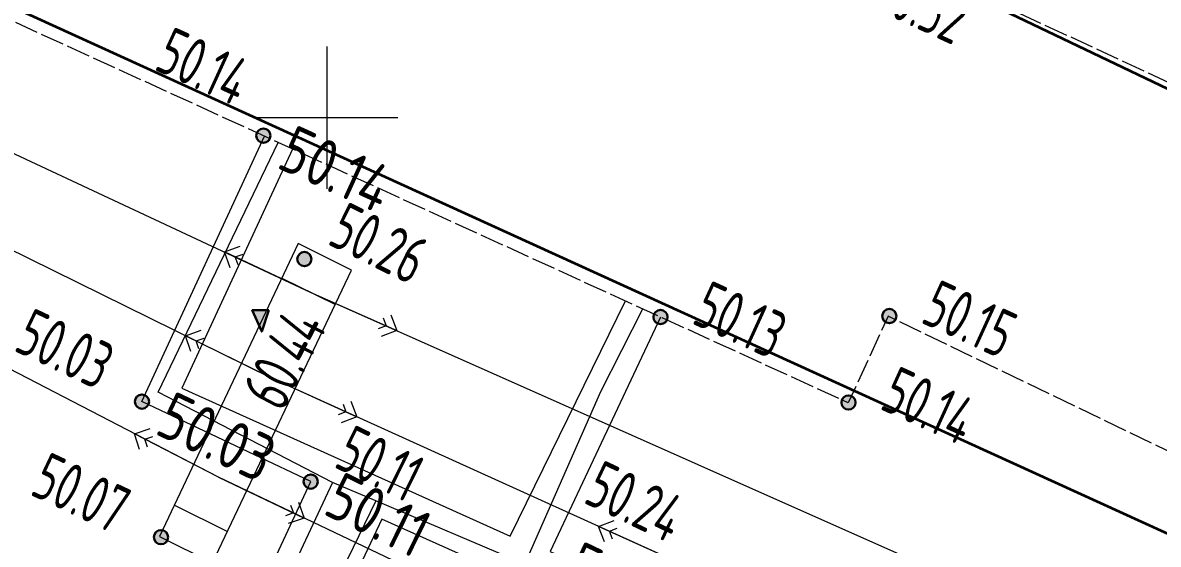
# Model space of a CAD drawing. Extents: x 1098675 to 1099684, y 381052 to 381453.
# Drawn here: x 1099343.58 to 1099367.55, y 381341 to 381352 of the extents above; entities that cross this region are included whole.
import ezdxf
from ezdxf.enums import TextEntityAlignment as Align

# ---------------------------------------------------------------- set-up
doc = ezdxf.new("R2010")
doc.units = 0
doc.header["$MEASUREMENT"] = 0
doc.linetypes.add('500_13', pattern=[1, 1, 0])
doc.layers.add('Съемка', color=253, linetype='CONTINUOUS', lineweight=20)
doc.layers.add('Тропа обхода предв.', color=7, linetype='CONTINUOUS', lineweight=0)
doc.layers.add('Территория ПС Мелитопольская$0$0.1 Здание и сооружение (сущ.)', color=7, linetype='CONTINUOUS')
doc.styles.add('ГОСТ', font='GOST2304A.ttf', dxfattribs={"height": 2.5})
doc.linetypes.add('g5_119_1', pattern='A,4,-1,[31,GUGK_2005.shx,S=0.1,R=0,X=0,Y=0],0.35,[31,GUGK_2005.shx,S=0.08,R=0,X=0,Y=0],3.3,[31,GUGK_2005.shx,S=0.08,R=180,X=0,Y=0],0.35,[31,GUGK_2005.shx,S=0.1,R=180,X=0,Y=0],-1', length=10)

# ---------------------------------------------------------------- blocks, each defined once
blk = doc.blocks.new('Территория ПС Мелитопольская')
at = {"layer": 'Территория ПС Мелитопольская$0$0.1 Здание и сооружение (сущ.)', "color": 146, "lineweight": 35, "true_color": 0x105689}
blk.add_lwpolyline([(719806, 580508), (790754, 551155), (794346, 559917), (786370, 563335), (777268, 567077), (776659, 565745), (747644, 578368), (748403, 580022), (738142, 584428), (737600, 583313), (723840, 589985), (719806, 580508)], dxfattribs=at)
blk = doc.blocks.new('Съемка')
at = {"layer": 'Съемка', "linetype": 'Continuous', "lineweight": -2}
h = blk.add_hatch(color=8, dxfattribs=at)
h.dxf.hatch_style = 1
edge = h.paths.add_edge_path()
edge.add_arc((1099348.662, 381349.62), 0.15, 0, 360)
h = blk.add_hatch(color=8, dxfattribs=at)
h.dxf.hatch_style = 1
edge = h.paths.add_edge_path()
edge.add_arc((1099348.662, 381349.62), 0.15, 0, 360)
h = blk.add_hatch(color=8, dxfattribs=at)
h.dxf.hatch_style = 1
edge = h.paths.add_edge_path()
edge.add_arc((1099349.527, 381347.015), 0.15, 0, 360)
h = blk.add_hatch(color=8, dxfattribs=at)
h.dxf.hatch_style = 1
edge = h.paths.add_edge_path()
edge.add_arc((1099349.527, 381347.015), 0.15, 0, 360)
at = {"layer": 'Съемка', "lineweight": -2}
blk.add_hatch(color=8, dxfattribs=at).paths.add_polyline_path([(1099348.776, 381345.936), (1099348.626, 381345.486), (1099348.426, 381345.936)])
at = {"layer": 'Съемка', "linetype": 'Continuous', "lineweight": -2}
h = blk.add_hatch(color=8, dxfattribs=at)
h.dxf.hatch_style = 1
edge = h.paths.add_edge_path()
edge.add_arc((1099357.043, 381345.792), 0.15, 0, 360)
h = blk.add_hatch(color=8, dxfattribs=at)
h.dxf.hatch_style = 1
edge = h.paths.add_edge_path()
edge.add_arc((1099361.874, 381345.812), 0.15, 0, 360)
h = blk.add_hatch(color=8, dxfattribs=at)
h.dxf.hatch_style = 1
edge = h.paths.add_edge_path()
edge.add_arc((1099361.874, 381345.812), 0.15, 0, 360)
h = blk.add_hatch(color=8, dxfattribs=at)
h.dxf.hatch_style = 1
edge = h.paths.add_edge_path()
edge.add_arc((1099346.099, 381344.008), 0.15, 0, 360)
h = blk.add_hatch(color=8, dxfattribs=at)
h.dxf.hatch_style = 1
edge = h.paths.add_edge_path()
edge.add_arc((1099346.099, 381344.008), 0.15, 0, 360)
h = blk.add_hatch(color=8, dxfattribs=at)
h.dxf.hatch_style = 1
edge = h.paths.add_edge_path()
edge.add_arc((1099361.012, 381343.989), 0.15, 0, 360)
h = blk.add_hatch(color=8, dxfattribs=at)
h.dxf.hatch_style = 1
edge = h.paths.add_edge_path()
edge.add_arc((1099361.012, 381343.989), 0.15, 0, 360)
h = blk.add_hatch(color=8, dxfattribs=at)
h.dxf.hatch_style = 1
edge = h.paths.add_edge_path()
edge.add_arc((1099349.661, 381342.32), 0.15, 0, 360)
h = blk.add_hatch(color=8, dxfattribs=at)
h.dxf.hatch_style = 1
edge = h.paths.add_edge_path()
edge.add_arc((1099349.661, 381342.32), 0.15, 0, 360)
h = blk.add_hatch(color=8, dxfattribs=at)
h.dxf.hatch_style = 1
edge = h.paths.add_edge_path()
edge.add_arc((1099346.501, 381341.148), 0.15, 0, 360)
h = blk.add_hatch(color=8, dxfattribs=at)
h.dxf.hatch_style = 1
edge = h.paths.add_edge_path()
edge.add_arc((1099346.501, 381341.148), 0.15, 0, 360)
at = {"layer": 'Съемка', "color": 8, "linetype": '500_13', "lineweight": 20, "ltscale": 0.5, "flags": 128}
blk.add_lwpolyline([(1099338.042, 381366.048), (1099351.868, 381359.658), (1099352.116, 381360.126), (1099362.367, 381355.426), (1099361.54, 381353.634), (1099390.204, 381340.328), (1099390.753, 381341.594), (1099407.662, 381333.992), (1099403.698, 381325.228), (1099386.837, 381332.893), (1099387.167, 381333.622), (1099361.847, 381345.808), (1099361.008, 381343.982), (1099333.952, 381356.337), (1099338.045, 381366.056)], dxfattribs=at)
at = {"layer": 'Съемка', "color": 8, "linetype": 'Continuous', "lineweight": 20}
for points in [[(1099297.931, 381340.133), (1099302.143, 381338.472), (1099302.919, 381342.524), (1099330.195, 381355.418), (1099349.653, 381346.319), (1099366.013, 381339.042), (1099402.016, 381321.604)], [(1099293.477, 381335.589), (1099295.277, 381336.834), (1099296.39, 381339.207), (1099302.525, 381337.272), (1099304.857, 381340.63), (1099330.472, 381353.561), (1099348.811, 381344.513), (1099365.128, 381337.121), (1099401.209, 381319.948)], [(1099400.554, 381318.621), (1099363.968, 381334.664), (1099347.715, 381342.411), (1099330.823, 381351.162), (1099306.282, 381339.344), (1099303.827, 381336.689)], [(1099347.962, 381346.834), (1099347.841, 381347.166), (1099348.173, 381347.287)], [(1099349.653, 381346.319), (1099347.841, 381347.166)], [(1099348.128, 381346.894), (1099348.067, 381347.06), (1099348.234, 381347.121)], [(1099349.653, 381346.319), (1099351.48, 381345.506)], [(1099351.353, 381345.836), (1099351.48, 381345.506), (1099351.15, 381345.379)], [(1099357.043, 381345.792), (1099354.713, 381340.845), (1099363.957, 381336.508), (1099381.722, 381327.931), (1099401.221, 381318.181), (1099403.856, 381323.922)], [(1099351.188, 381345.773), (1099351.252, 381345.608), (1099351.087, 381345.544)], [(1099347.131, 381345.063), (1099347.017, 381345.398), (1099347.352, 381345.512)], [(1099348.811, 381344.513), (1099347.017, 381345.398)], [(1099347.298, 381345.12), (1099347.242, 381345.288), (1099347.409, 381345.344)], [(1099348.811, 381344.513), (1099350.633, 381343.688)], [(1099350.343, 381343.957), (1099350.405, 381343.791), (1099350.24, 381343.729)], [(1099350.508, 381344.019), (1099350.633, 381343.688), (1099350.302, 381343.563)], [(1099346.046, 381342.994), (1099345.939, 381343.331), (1099346.276, 381343.438)], [(1099347.715, 381342.411), (1099345.939, 381343.331)], [(1099346.215, 381343.047), (1099346.161, 381343.216), (1099346.33, 381343.269)], [(1099347.715, 381342.411), (1099349.52, 381341.55)], [(1099349.236, 381341.824), (1099349.295, 381341.658), (1099349.128, 381341.599)], [(1099349.402, 381341.883), (1099349.52, 381341.55), (1099349.187, 381341.432)], [(1099355.862, 381341.045), (1099355.738, 381341.375), (1099356.068, 381341.5)], [(1099357.559, 381340.55), (1099355.738, 381341.375)], [(1099356.028, 381341.107), (1099355.965, 381341.272), (1099356.131, 381341.335)]]:
    blk.add_lwpolyline(points, dxfattribs=at)
at = {"layer": 'Съемка', "color": 8, "linetype": 'Continuous', "lineweight": 20, "flags": 128}
for points in [[(1099350, 381351.5), (1099350, 381348.5)], [(1099348.5, 381350), (1099351.5, 381350)]]:
    blk.add_lwpolyline(points, dxfattribs=at)
at = {"layer": 'Съемка', "color": 8}
for points in [[(1099338.705, 381318.675), (1099344.316, 381330.846), (1099349.661, 381342.32), (1099346.099, 381344.008), (1099348.687, 381349.608)], [(1099349.28, 381349.338), (1099346.943, 381344.289), (1099353.868, 381341.169), (1099356.302, 381346.131)], [(1099404.382, 381323.677), (1099401.54, 381317.575), (1099396.915, 381307.478), (1099398.414, 381306.729), (1099394.935, 381299.759), (1099391.261, 381301.855), (1099384.219, 381287.309), (1099376.008, 381291.211), (1099376.3, 381291.745), (1099383.937, 381288.101), (1099391.001, 381302.695), (1099394.681, 381300.595), (1099397.609, 381306.46), (1099396.127, 381307.2), (1099400.837, 381317.482), (1099381.354, 381327.241), (1099369.816, 381332.946), (1099369.113, 381331.259), (1099368.464, 381331.543), (1099369.207, 381333.321), (1099364.091, 381335.741), (1099351.161, 381341.524), (1099345.829, 381330.233), (1099340.338, 381317.502)]]:
    blk.add_lwpolyline(points, dxfattribs=at)
at = {"layer": 'Съемка', "color": 8, "linetype": 'g5_119_1', "flags": 128}
for points in [[(1099350.124, 381342.304), (1099346.444, 381344.204), (1099348.974, 381349.479)], [(1099369.634, 381333.479), (1099354.179, 381340.574), (1099355.784, 381344.224), (1099356.674, 381345.969)], [(1099351.034, 381341.914), (1099350.124, 381342.304), (1099338.864, 381318.274), (1099327.749, 381323.389), (1099318.274, 381327.684), (1099310.249, 381331.104), (1099301.274, 381335.749), (1099294.01, 381338.849)], [(1099354.179, 381340.574), (1099351.034, 381341.914), (1099345.549, 381330.619), (1099343.744, 381326.014), (1099342.777, 381323.81), (1099340.064, 381317.624), (1099339.019, 381316.004), (1099338.215, 381313.255)]]:
    blk.add_lwpolyline(points, dxfattribs=at)
at = {"layer": 'Съемка', "color": 8, "flags": 128}
blk.add_lwpolyline([(1099349.397, 381347.341), (1099346.47, 381341.16), (1099347.589, 381340.608), (1099350.525, 381346.784)], close=True, dxfattribs=at)
for points in [[(1099349.053, 381346.615), (1099350.181, 381346.058)], [(1099346.783, 381341.822), (1099347.903, 381341.269)]]:
    blk.add_lwpolyline(points, dxfattribs=at)
at = {"layer": 'Съемка', "color": 8, "linetype": 'Continuous', "lineweight": -2, "flags": 128}
blk.add_lwpolyline([(1099348.776, 381345.936), (1099348.626, 381345.486), (1099348.426, 381345.936), (1099348.776, 381345.936), (1099348.776, 381345.936)], close=True, dxfattribs=at)
at = {"layer": 'Съемка', "color": 8, "linetype": 'Continuous', "lineweight": -2}
for centre in [(1099348.662, 381349.62), (1099348.662, 381349.62), (1099349.527, 381347.015), (1099349.527, 381347.015), (1099357.043, 381345.792), (1099361.874, 381345.812), (1099361.874, 381345.812), (1099346.099, 381344.008), (1099346.099, 381344.008), (1099361.012, 381343.989), (1099361.012, 381343.989), (1099349.661, 381342.32), (1099349.661, 381342.32), (1099346.501, 381341.148), (1099346.501, 381341.148)]:
    blk.add_circle(centre, 0.15, dxfattribs=at)
at = {"layer": 'Съемка', "color": 8, "lineweight": 30, "style": 'ГОСТ', "width": 0.8}
for s, rotation, p in [('50.32', 335.3689, (1099361.417, 381352.353)), ('50.14', 335.4564, (1099346.327, 381351.023)), ('50.26', 333.7807, (1099349.984, 381347.343)), ('50.13', 335.4564, (1099357.674, 381345.669)), ('50.15', 335.4564, (1099362.505, 381345.688)), ('50.03', 334.6538, (1099343.363, 381345.095)), ('50.14', 335.4564, (1099361.643, 381343.865)), ('50.11', 333.7807, (1099350.121, 381342.64)), ('50.07', 334.6538, (1099343.706, 381342.057)), ('50.24', 334.4842, (1099355.387, 381341.887))]:
    blk.add_text(s, height=1, rotation=rotation, dxfattribs=at).set_placement(p)
at = {"layer": 'Съемка', "color": 8, "linetype": 'Continuous', "lineweight": 30, "style": 'ГОСТ'}
for s, rotation, p in [('50.14', 335.4564, (1099348.909, 381348.957)), ('50.03', 334.6538, (1099346.337, 381343.342)), ('50.11', 333.7807, (1099349.889, 381341.651)), ('50.24', 334.4842, (1099354.949, 381340.179))]:
    blk.add_text(s, height=1, rotation=rotation, dxfattribs=at).set_placement(p)
at = {"layer": 'Съемка', "color": 8, "style": 'ГОСТ', "width": 0.8}
blk.add_text('60.44', height=1, rotation=62.3, dxfattribs=at).set_placement((1099349.102, 381344.909), align=Align.MIDDLE_CENTER)

msp = doc.modelspace()

# ---------------------------------------------------------------- block references
at = {"layer": 'Съемка', "color": 6, "lineweight": 30}
msp.add_blockref('Съемка', (0, 0), dxfattribs=at)

# ---------------------------------------------------------------- next in the draw order: block references
at = {"layer": 'Тропа обхода предв.', "xscale": 0.001, "yscale": 0.001, "zscale": 0.001, "rotation": 357.9626094329727}
msp.add_blockref('Территория ПС Мелитопольская', (1098593.679, 380802.216), dxfattribs=at)

doc.saveas('drawing.dxf')
